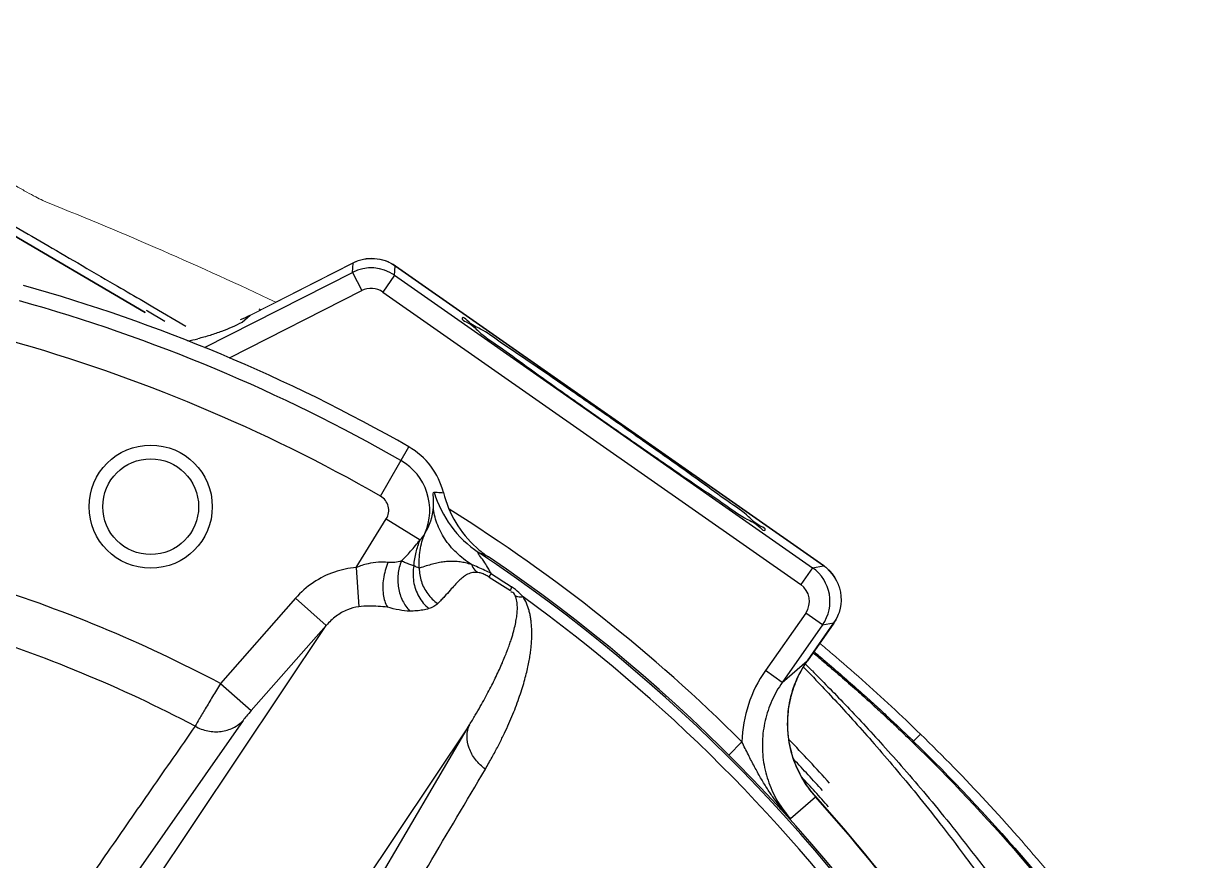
# Model space of a CAD drawing. Header units: millimetres. Extents: x 100 to 940, y 100 to 694.
# Drawn here: x 376.324 to 377.093, y 538.15 to 538.694 of the extents above; entities that cross this region are included whole.
import ezdxf

# ---------------------------------------------------------------- set-up
doc = ezdxf.new("R2010")
doc.units = ezdxf.units.MM
doc.layers.add('OUTLINE', color=6, linetype='Continuous', lineweight=9)

msp = doc.modelspace()

# ---------------------------------------------------------------- linework, layer by layer
at = {"color": 9, "linetype": 'Continuous'}
for p, q in [((376.08353, 538.69375), (376.40309, 538.50646)), ((376.538, 538.53251), (376.53842, 538.53853)), ((376.53842, 538.53853), (376.53833, 538.53874)), ((376.56545, 538.53059), (376.56587, 538.53661)), ((376.56587, 538.53661), (376.566, 538.5368)), ((376.44189, 538.48354), (376.538, 538.53251)), ((376.538, 538.53251), (376.54407, 538.52061)), ((376.56545, 538.53059), (376.55779, 538.51965)), ((376.56545, 538.53059), (376.8373, 538.34024)), ((376.45804, 538.47678), (376.54407, 538.52061)), ((376.39984, 538.51497), (376.40817, 538.5101)), ((376.55779, 538.51965), (376.82963, 538.3293)), ((376.40309, 538.50646), (376.40326, 538.50667)), ((376.40817, 538.5101), (376.42965, 538.49758)), ((376.4771, 538.50875), (376.47834, 538.50817)), ((376.47157, 538.50447), (376.46618, 538.49993)), ((376.47157, 538.50447), (376.47149, 538.50468)), ((376.55628, 538.38686), (376.57466, 538.41897)), ((376.54043, 538.3403), (376.56005, 538.372)), ((376.56005, 538.372), (376.58204, 538.35839)), ((376.54043, 538.3403), (376.54216, 538.31485)), ((376.62819, 538.33655), (376.62787, 538.33594)), ((376.8373, 538.34024), (376.82963, 538.3293)), ((376.8373, 538.34024), (376.8445, 538.34151)), ((376.8445, 538.34151), (376.84465, 538.34169)), ((376.50094, 538.32034), (376.45219, 538.2649)), ((376.50094, 538.32034), (376.52098, 538.30272)), ((376.83291, 538.3107), (376.80671, 538.27327)), ((376.84386, 538.30304), (376.83291, 538.3107)), ((376.38678, 538.10187), (376.52098, 538.30272)), ((376.52098, 538.30272), (376.47223, 538.24728)), ((376.84386, 538.30304), (376.81765, 538.26561)), ((376.84386, 538.30304), (376.85106, 538.30431)), ((376.85106, 538.30431), (376.85126, 538.30419)), ((376.81765, 538.26561), (376.83386, 538.27974)), ((376.83268, 538.27754), (376.83371, 538.27652)), ((376.83386, 538.27974), (376.83406, 538.27964)), ((376.81765, 538.26561), (376.80671, 538.27327)), ((376.45219, 538.2649), (376.47223, 538.24728)), ((376.46699, 538.24091), (376.38208, 538.1196)), ((376.61421, 538.23806), (376.4811, 538.03885)), ((376.5072, 538.05547), (376.61421, 538.23806)), ((376.90247, 538.22665), (376.9076, 538.23192)), ((376.79138, 538.22691), (376.78279, 538.21829)), ((376.82294, 538.17697), (376.8392, 538.19117)), ((376.8392, 538.19117), (376.83941, 538.19134))]:
    msp.add_line(p, q, dxfattribs=at)
at = {"color": 7, "linetype": 'Continuous'}
for p, q in [((376.08367, 538.69398), (376.40326, 538.50667)), ((376.40394, 538.50784), (376.40462, 538.50745)), ((376.40462, 538.50745), (376.41598, 538.50083)), ((376.85125, 538.30418), (376.83407, 538.27965))]:
    msp.add_line(p, q, dxfattribs=at)
at = {"color": 9, "linetype": 'Continuous'}
for points in [[(376.62787, 538.33594), (376.62771, 538.33566), (376.62757, 538.33539), (376.62743, 538.33512), (376.6273, 538.33487), (376.62718, 538.33463), (376.62706, 538.33441), (376.62696, 538.33419)], [(376.6416, 538.3278), (376.64149, 538.32751), (376.64139, 538.32723), (376.64129, 538.32696), (376.6412, 538.3267), (376.64111, 538.32645), (376.64103, 538.3262), (376.64096, 538.32597), (376.6409, 538.32574), (376.64083, 538.32552)]]:
    msp.add_lwpolyline(points, dxfattribs=at)
for radius in [0.04008, 0.03117]:
    msp.add_circle((376.40678, 538.37999), radius, dxfattribs=at)
for centre, radius, start, end in [((376.55013, 538.5087), 0.02672, 55.00525, 116.99475), ((376.55013, 538.5087), 0.01336, 55.00554, 116.99446), ((376.02506, 537.45842), 1.09637, 60.22289, 74.32149), ((376.02506, 537.45842), 1.06967, 60.22289, 74.32149), ((376.4196, 538.56042), 0.07335, 278.76911, 284.04556), ((376.55099, 538.37761), 0.03736, 336.05788, 60.22289), ((376.55099, 538.37761), 0.01066, 328.25, 60.22289), ((376.65952, 538.40942), 0.07116, 196.31185, 236.26592), ((376.55409, 538.3819), 0.03664, 327.9219, 356.68692), ((376.02506, 537.45842), 1.08528, 45.08048, 57.94827), ((375.52017, 535.94544), 2.64438, 65.26853, 65.42299), ((376.02506, 537.45842), 1.07206, 8.69647, 56.29203), ((376.02506, 537.45842), 1.0732, 8.20144, 55.91619), ((377.3588, 539.44219), 1.32523, 236.54347, 237.23553), ((376.82197, 538.31836), 0.02672, 325.00873, 54.99127), ((376.02506, 537.45842), 0.9126, 62.09276, 72.90724), ((376.93331, 538.80953), 0.56551, 237.19874, 238.8563), ((376.82197, 538.31836), 0.01336, 325.00168, 54.99832), ((376.02506, 537.45842), 1.06481, 35.87074, 54.12926), ((376.02506, 537.45842), 0.88031, 62.19737, 72.80266), ((376.25532, 537.57834), 0.91559, 50.19799, 50.50054), ((376.25455, 537.57859), 0.91677, 50.20846, 50.45745), ((375.86502, 537.3368), 1.34733, 43.9338, 44.16873), ((375.92546, 537.35866), 1.29127, 45.09618, 45.30167), ((376.87619, 538.22459), 0.08484, 144.98322, 178.43408), ((376.02467, 537.45811), 1.10863, 42.00536, 44.01164), ((376.02432, 537.45778), 1.10246, 41.98511, 43.41144), ((376.02506, 537.45842), 1.09533, 30.37379, 41.98787), ((375.47231, 536.82777), 1.90908, 44.96951, 45.31649)]:
    msp.add_arc(centre, radius, start, end, dxfattribs=at)
at = {"color": 7, "linetype": 'Continuous'}
for centre, radius, start, end in [((376.02506, 537.45842), 1.10667, 60.22289, 74.32149), ((376.43916, 538.56815), 0.07123, 291.53747, 296.99737), ((376.55099, 538.37761), 0.04765, 13.97829, 60.22289), ((376.66645, 538.40636), 0.07133, 193.98392, 227.93728), ((376.66649, 538.40639), 0.07138, 227.93296, 235.91631), ((376.03012, 537.46279), 1.09071, 42.12784, 42.79966), ((376.03664, 537.46868), 1.08193, 41.43066, 42.12787), ((376.02506, 537.45842), 1.0956, 30.37379, 41.98687)]:
    msp.add_arc(centre, radius, start, end, dxfattribs=at)
at = {"color": 9, "linetype": 'Continuous'}
for points, start_tangent, end_tangent in [([(376.09223, 538.69441), (376.09399, 538.69337), (376.09666, 538.6918), (376.09937, 538.69021), (376.10217, 538.68857), (376.10515, 538.68683), (376.1084, 538.68494), (376.11198, 538.68286), (376.11595, 538.68055), (376.12034, 538.67799), (376.12515, 538.67519), (376.13038, 538.67214), (376.13597, 538.66887), (376.14185, 538.66544), (376.1481, 538.66179), (376.15482, 538.65787), (376.16212, 538.65361), (376.17011, 538.64895), (376.1789, 538.64383), (376.18853, 538.63821), (376.19889, 538.63217), (376.20997, 538.62571), (376.22191, 538.61874), (376.23483, 538.61121), (376.24883, 538.60305), (376.26397, 538.59421), (376.28031, 538.58468), (376.29787, 538.57444), (376.31677, 538.56342), (376.33717, 538.55152), (376.35929, 538.53861), (376.38321, 538.52467), (376.39984, 538.51497)], (0.861457, -0.50783), (0.863807, -0.503824)), ([(376.46618, 538.49993), (376.4597, 538.49683), (376.45286, 538.49404), (376.44544, 538.49151), (376.4374, 538.48927)], (-0.888815, -0.458266), (-0.970171, -0.242424)), ([(376.59067, 538.37979), (376.59077, 538.38339), (376.59074, 538.38611), (376.59123, 538.38943)], (0.059001, 0.998258), (0.999811, -0.019427)), ([(376.59123, 538.38943), (376.59524, 538.38925), (376.59723, 538.38906)], (0.999501, -0.03158), (0.992825, -0.119578)), ([(376.61543, 538.34235), (376.60562, 538.35007), (376.59804, 538.35914), (376.59299, 538.36917), (376.59067, 538.37979)], (-0.84086, 0.541253), (-0.084698, 0.996407)), ([(376.58153, 538.33998), (376.58206, 538.35156), (376.58513, 538.36245)], (-0.065226, 0.99787), (0.383135, 0.923692)), ([(376.58204, 538.35839), (376.58513, 538.36245)], (0.747676, 0.664063), (0.441226, 0.897396)), ([(376.56989, 538.34466), (376.57588, 538.35094), (376.58204, 538.35839)], (0.718034, 0.696008), (0.61095, 0.791669)), ([(376.57802, 538.34162), (376.57943, 538.35028), (376.58204, 538.35839)], (0.090487, 0.995898), (0.379279, 0.925282)), ([(376.56114, 538.34368), (376.55497, 538.34379), (376.54816, 538.34284), (376.54043, 538.3403)], (-0.996844, 0.079388), (-0.917464, -0.397818)), ([(376.56113, 538.34368), (376.5582, 538.33303), (376.55808, 538.32278), (376.56078, 538.31468)], (-0.38021, -0.9249), (0.52369, -0.851909)), ([(376.56989, 538.34466), (376.56562, 538.34373), (376.56114, 538.34368)], (-0.947402, -0.320047), (-0.996675, 0.081475)), ([(376.56989, 538.34466), (376.56773, 538.33608), (376.568, 538.32712), (376.57067, 538.31879), (376.57542, 538.31202)], (-0.379477, -0.925201), (0.702614, -0.711571)), ([(376.57802, 538.34162), (376.57532, 538.34243), (376.5726, 538.34345), (376.56989, 538.34466)], (-0.966807, 0.255508), (-0.901601, 0.432568)), ([(376.61543, 538.34235), (376.61166, 538.34336), (376.60804, 538.34402), (376.60447, 538.34436), (376.60097, 538.34438), (376.59747, 538.34409), (376.59387, 538.34349), (376.59009, 538.34259), (376.58604, 538.34141), (376.58153, 538.33998)], (-0.955494, 0.29501), (-0.951734, -0.306924)), ([(376.62819, 538.33654), (376.62521, 538.34177), (376.62271, 538.34573), (376.62, 538.35024)], (-0.46962, 0.882869), (0.862741, -0.505647)), ([(376.54043, 538.3403), (376.52629, 538.33743), (376.5127, 538.33067), (376.50094, 538.32034)], (-0.997684, -0.068026), (-0.660208, -0.751083)), ([(376.57802, 538.34162), (376.57783, 538.33135), (376.58123, 538.32152), (376.58771, 538.31363)], (-0.198369, -0.980127), (0.765391, -0.643566)), ([(376.58153, 538.33998), (376.57802, 538.34162)], (-0.954573, 0.297977), (-0.867999, 0.496565)), ([(376.58153, 538.33998), (376.58286, 538.33125), (376.587, 538.32325), (376.59348, 538.3169)], (-0.018766, -0.999824), (0.815799, -0.578336)), ([(376.61899, 538.33718), (376.6155, 538.33694), (376.61208, 538.33553), (376.60977, 538.33392), (376.60734, 538.33175), (376.60465, 538.32897), (376.60158, 538.32556), (376.59795, 538.32154), (376.59584, 538.3193), (376.59348, 538.3169)], (-0.995978, 0.089603), (-0.71178, -0.702402)), ([(376.62819, 538.33654), (376.62415, 538.33853), (376.61992, 538.34046), (376.61543, 538.34235)], (-0.893323, 0.449414), (-0.926959, 0.375162)), ([(376.61543, 538.34235), (376.61768, 538.33876), (376.61919, 538.33752)], (0.459409, -0.888225), (0.860756, -0.509018)), ([(376.62696, 538.33419), (376.62442, 538.33562), (376.62179, 538.33665), (376.61899, 538.33718)], (-0.841506, 0.540248), (-0.995975, 0.089632)), ([(376.61421, 538.23806), (376.61793, 538.24423), (376.62123, 538.24993), (376.62418, 538.25523), (376.62684, 538.2602), (376.62927, 538.26494), (376.63152, 538.26953), (376.63362, 538.27404), (376.63555, 538.27838), (376.63722, 538.28239), (376.63867, 538.28607), (376.63991, 538.28944), (376.64097, 538.29252), (376.64188, 538.29534), (376.64264, 538.29793), (376.64381, 538.30251), (376.64461, 538.30652), (376.64512, 538.31025), (376.64533, 538.31393), (376.64515, 538.31734), (376.64411, 538.32147)], (0.524986, 0.851111), (-0.388804, 0.92132)), ([(376.6245, 538.20919), (376.62892, 538.21694), (376.63277, 538.22415), (376.63614, 538.2309), (376.63912, 538.23728), (376.64177, 538.24339), (376.64416, 538.24935), (376.64632, 538.25524), (376.64823, 538.26095), (376.64982, 538.26625), (376.65113, 538.27115), (376.65218, 538.27567), (376.65301, 538.27983), (376.65365, 538.28366), (376.65412, 538.28719), (376.65445, 538.29047), (376.65465, 538.29352), (376.65475, 538.2964), (376.65474, 538.29914), (376.6544, 538.30444), (376.65406, 538.3071), (376.65356, 538.30978), (376.65291, 538.3124), (376.65123, 538.31712), (376.64899, 538.32128)], (0.508512, 0.861055), (-0.547634, 0.836718)), ([(376.64411, 538.32147), (376.64247, 538.32422), (376.641, 538.32441)], (-0.388747, 0.921344), (-0.988857, -0.148867)), ([(376.64899, 538.32128), (376.64637, 538.32403), (376.6416, 538.3278)], (-0.659079, 0.752074), (-0.840571, 0.541702)), ([(376.64899, 538.32128), (376.6456, 538.32125), (376.64428, 538.32176)], (-0.995554, -0.094192), (-0.859062, 0.511872)), ([(376.54216, 538.31485), (376.53471, 538.31284), (376.52742, 538.30872), (376.52098, 538.30272)], (-0.991543, -0.129778), (-0.648578, -0.761148)), ([(376.56078, 538.31468), (376.55474, 538.31508), (376.54859, 538.31527), (376.54216, 538.31485)], (-0.998235, 0.059386), (-0.991722, -0.128406)), ([(376.57542, 538.31202), (376.56847, 538.31274), (376.56078, 538.31468)], (-0.99995, 0.010028), (-0.954025, 0.299726)), ([(376.58771, 538.31363), (376.58386, 538.31271), (376.57976, 538.31217), (376.57542, 538.31202)], (-0.957263, -0.289218), (-0.999951, 0.009887)), ([(376.59348, 538.3169), (376.5909, 538.31497), (376.58771, 538.31363)], (-0.711736, -0.702447), (-0.957286, -0.289143)), ([(376.84128, 538.28302), (376.84539, 538.27958), (376.8569, 538.26972), (376.86733, 538.26055), (376.87672, 538.25208), (376.88535, 538.24412), (376.89387, 538.2361), (376.90305, 538.22725)], (0.768383, -0.63999), (0.716503, -0.697584)), ([(376.83386, 538.27974), (376.82623, 538.26575), (376.8219, 538.2504), (376.82107, 538.23446), (376.82381, 538.21877), (376.82996, 538.2041), (376.8392, 538.19117)], (-0.573327, -0.819327), (0.668984, -0.743277)), ([(376.84142, 538.28175), (376.8455, 538.27834), (376.85689, 538.26858), (376.8672, 538.25953), (376.87644, 538.2512), (376.88492, 538.24338), (376.89333, 538.23546), (376.90247, 538.22665)], (0.768272, -0.640124), (0.716503, -0.697584)), ([(376.83529, 538.27161), (376.84217, 538.26442), (376.85313, 538.25272), (376.86489, 538.23984), (376.87746, 538.22566), (376.89087, 538.21003), (376.90513, 538.19279), (376.92027, 538.17376), (376.93628, 538.15272), (376.95314, 538.12945), (376.97086, 538.10365), (376.98948, 538.07486), (377.00892, 538.04258), (377.02856, 538.00846), (377.04718, 537.97623), (377.0638, 537.94771), (377.07857, 537.9225), (377.09188, 537.89989), (377.10395, 537.87952), (377.11491, 537.86111), (377.12489, 537.84444), (377.134, 537.8293), (377.14233, 537.81555), (377.14994, 537.80304), (377.1569, 537.79166), (377.16327, 537.78133), (377.16909, 537.77194), (377.1744, 537.76343), (377.17924, 537.75574), (377.18363, 537.74882), (377.18761, 537.7426), (377.19121, 537.73702), (377.19448, 537.73201), (377.19741, 537.72756), (377.20002, 537.72366), (377.20231, 537.72029), (377.20431, 537.71738), (377.20608, 537.71486), (377.20916, 537.71063), (377.2129, 537.70593)], (0.693821, -0.720148), (0.66531, -0.746567)), ([(376.837, 538.27326), (376.84735, 538.26282), (376.85849, 538.25132), (376.87042, 538.23866), (376.88317, 538.22472), (376.89677, 538.20936), (376.91125, 538.19242), (376.92661, 538.17371), (376.94286, 538.15303), (376.95999, 538.13015), (376.97801, 538.10477), (376.99701, 538.07638), (377.01671, 538.04484), (377.03621, 538.01202), (377.05438, 537.98109), (377.07047, 537.9536), (377.08465, 537.92921), (377.09734, 537.90727), (377.10876, 537.88745), (377.11907, 537.8695), (377.12841, 537.85321), (377.13689, 537.83839), (377.14459, 537.82491), (377.15161, 537.81263), (377.15801, 537.80144), (377.16384, 537.79126), (377.16916, 537.782), (377.174, 537.77359), (377.1784, 537.76598), (377.18238, 537.75911), (377.18599, 537.75293), (377.18926, 537.74738), (377.19221, 537.74239), (377.19487, 537.73794), (377.19723, 537.73401), (377.19931, 537.73059), (377.20112, 537.72764), (377.20271, 537.72509), (377.20545, 537.72083), (377.2088, 537.71598)], (0.708291, -0.70592), (0.598403, -0.801195)), ([(376.45219, 538.2649), (376.44702, 538.25635), (376.4423, 538.24846), (376.43841, 538.24188), (376.43566, 538.23711)], (-0.520341, -0.853958), (-0.493708, -0.869628)), ([(376.81765, 538.26561), (376.81092, 538.25375), (376.80655, 538.24077), (376.80474, 538.22719), (376.80555, 538.21354), (376.80895, 538.2003), (376.81483, 538.18795), (376.82294, 538.17697)], (-0.573676, -0.819082), (0.66911, -0.743163)), ([(376.47223, 538.24728), (376.46904, 538.24354), (376.46699, 538.24091)], (-0.660357, -0.750952), (-0.573272, -0.819365)), ([(376.43566, 538.23711), (376.40687, 538.19566), (376.37875, 538.15516), (376.35127, 538.11553)], (-0.570577, -0.821244), (-0.569735, -0.821829)), ([(376.43566, 538.23711), (376.44392, 538.23405), (376.45252, 538.23368), (376.4605, 538.23606), (376.46699, 538.24091)], (0.873847, -0.486201), (0.678329, 0.734758)), ([(376.6245, 538.20919), (376.61806, 538.2154), (376.61394, 538.22286), (376.6126, 538.23072), (376.61421, 538.23806)], (-0.810206, 0.586146), (0.408005, 0.91298)), ([(376.82295, 538.17697), (376.81921, 538.18114), (376.81537, 538.18584), (376.81146, 538.19112), (376.80753, 538.19701), (376.80358, 538.20353), (376.79962, 538.21068), (376.79559, 538.21846), (376.79138, 538.22691)], (-0.684439, 0.72907), (-0.44409, 0.895982)), ([(376.90247, 538.22665), (376.9724, 538.15238), (377.0296, 538.08061), (377.07593, 538.01278), (377.11359, 537.9491), (377.14438, 537.88921), (377.16945, 537.8333), (377.18979, 537.7813), (377.20635, 537.73273)], (0.716492, -0.697595), (0.302729, -0.953077)), ([(376.90305, 538.22725), (376.97303, 538.15292), (377.03027, 538.0811), (377.07664, 538.01323), (377.11432, 537.9495), (377.14513, 537.88957), (377.17022, 537.83362), (377.19058, 537.78158), (377.20715, 537.73298)], (0.716484, -0.697604), (0.302729, -0.953077)), ([(376.51683, 538.02714), (376.55162, 538.0859), (376.58746, 538.14651), (376.6245, 538.20919)], (0.50975, 0.860323), (0.508514, 0.861054))]:
    msp.add_spline(points, degree=3, dxfattribs=dict(at, start_tangent=start_tangent, end_tangent=end_tangent))
at = {"color": 7, "linetype": 'Continuous'}
for points, start_tangent, end_tangent in [([(376.60949, 538.5027), (376.61206, 538.50029), (376.62021, 538.494), (376.63346, 538.48422), (376.65104, 538.4715), (376.67193, 538.45658), (376.69491, 538.44034), (376.71865, 538.42372), (376.74177, 538.40768), (376.76293, 538.39315), (376.7809, 538.38098), (376.79463, 538.37188), (376.80332, 538.36637), (376.80647, 538.36478)], (-0.573576, -0.819152), (0.573576, 0.819152)), ([(376.80647, 538.36478), (376.80389, 538.36719), (376.79574, 538.37348), (376.78249, 538.38326), (376.76491, 538.39598), (376.74403, 538.41089), (376.72104, 538.42713), (376.6973, 538.44376), (376.67418, 538.4598), (376.65302, 538.47433), (376.63506, 538.4865), (376.62133, 538.4956), (376.61264, 538.50111), (376.60949, 538.5027)], (0.573576, 0.819152), (-0.573576, -0.819152)), ([(376.83941, 538.19134), (376.83223, 538.20081), (376.82671, 538.21139), (376.82304, 538.22274), (376.82132, 538.23455), (376.82161, 538.24648), (376.82388, 538.25819), (376.82808, 538.26935), (376.83407, 538.27965)], (-0.668808, 0.743435), (0.5734, 0.819276))]:
    msp.add_spline(points, degree=3, dxfattribs=dict(at, start_tangent=start_tangent, end_tangent=end_tangent))
at = {"layer": 'OUTLINE'}
for p, q in [((376.47149, 538.50468), (376.53832, 538.53873)), ((376.47157, 538.50447), (376.53842, 538.53853)), ((376.56587, 538.53661), (376.8445, 538.34151)), ((376.566, 538.5368), (376.84463, 538.3417)), ((376.85106, 538.30431), (376.83386, 538.27974))]:
    msp.add_line(p, q, dxfattribs=at)
for centre, radius, start, end in [((375.35722, 536.12435), 2.64296, 64.66671, 68.17656), ((376.55055, 538.51474), 0.02693, 54.98368, 117.01919), ((376.55055, 538.51473), 0.02671, 55.00262, 117.00158), ((376.82918, 538.31963), 0.02671, 324.99491, 55.01004), ((376.8292, 538.31963), 0.02693, 324.97211, 55.02955)]:
    msp.add_arc(centre, radius, start, end, dxfattribs=at)
for points, start_tangent, end_tangent in [([(376.33973, 538.5779), (376.3366, 538.5793), (376.33202, 538.58162), (376.32626, 538.58473), (376.31949, 538.58852), (376.31707, 538.58991)], (-0.92832, 0.371782), (-0.867112, 0.498113)), ([(376.9076, 538.23192), (376.8887, 538.2499), (376.85008, 538.28425), (376.84205, 538.29103)], (-0.716533, 0.697553), (-0.766292, 0.642492)), ([(377.21605, 537.72641), (377.21328, 537.73522), (377.16821, 537.85489), (377.11623, 537.95951), (377.05512, 538.0575), (376.99088, 538.14197), (376.9076, 538.23192)], (-0.295771, 0.955259), (-0.716529, 0.697557))]:
    msp.add_spline(points, degree=3, dxfattribs=dict(at, start_tangent=start_tangent, end_tangent=end_tangent))

doc.saveas('drawing.dxf')
